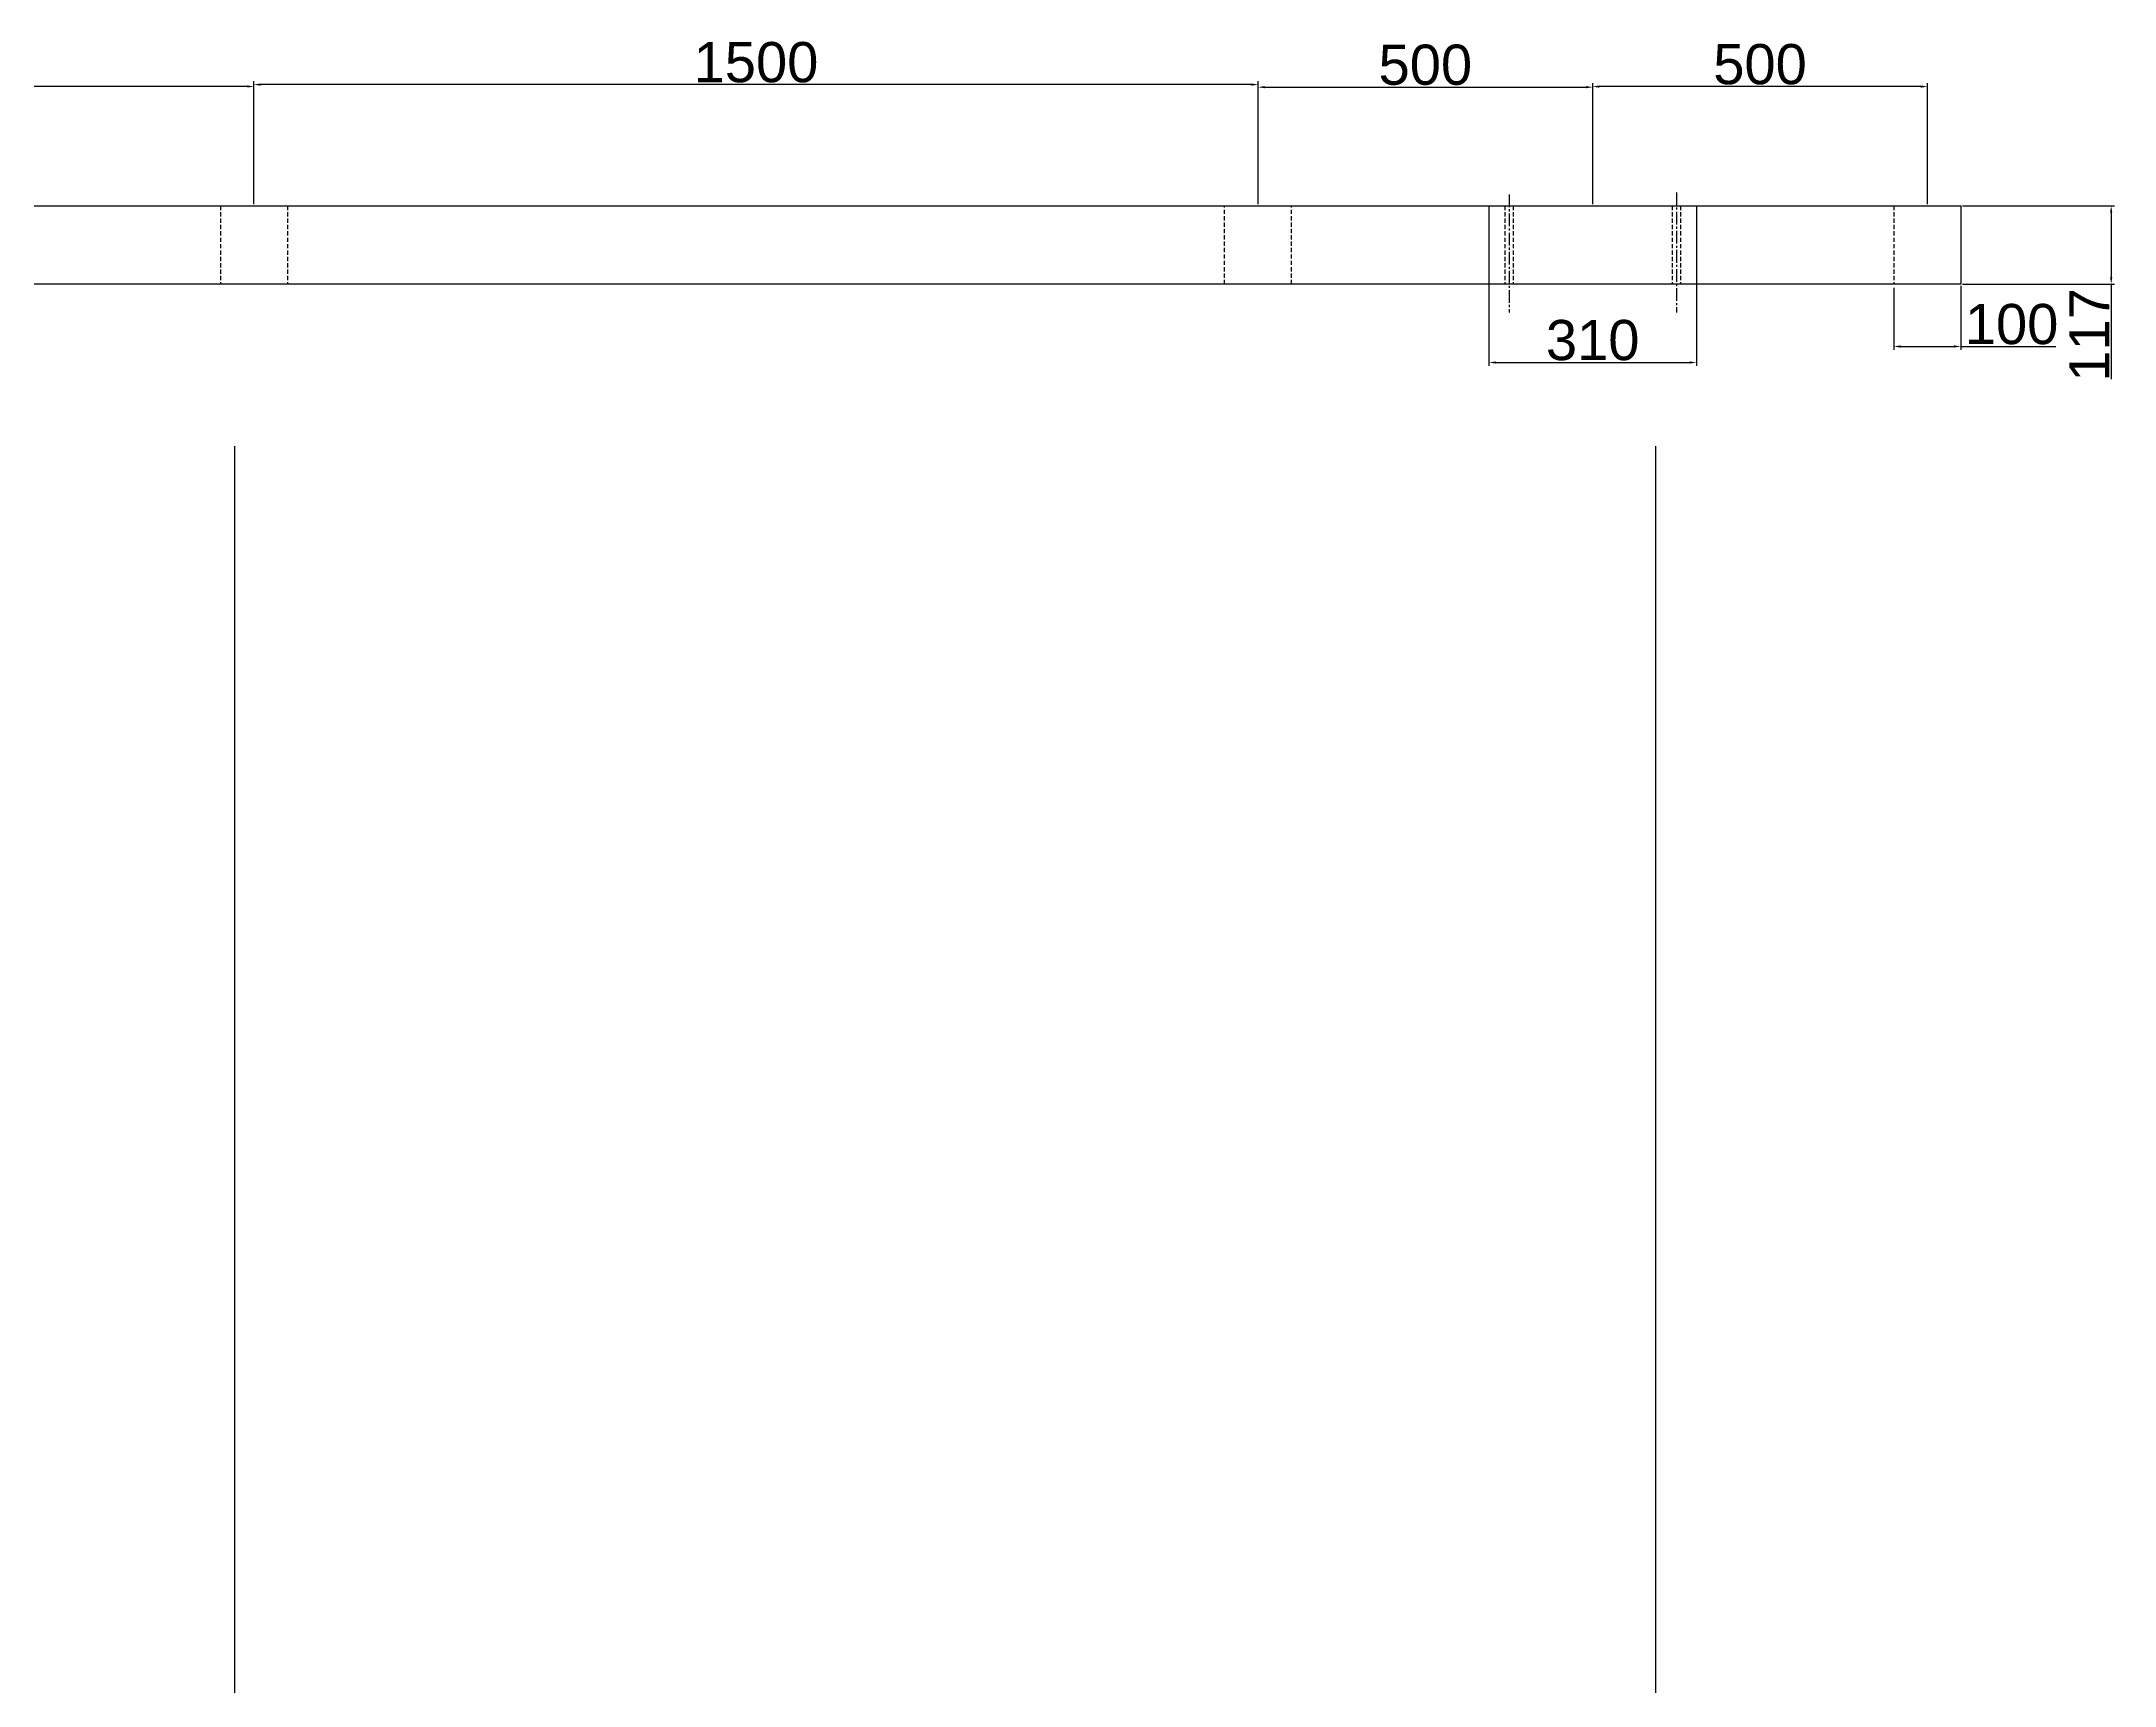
# Model space of a CAD drawing. Header units: millimetres. Extents: x -5057 to 33615, y -6628 to 11138.
# Drawn here: x 11435 to 14532, y 5534 to 7991 of the extents above; entities that cross this region are included whole.
import ezdxf

# ---------------------------------------------------------------- set-up
doc = ezdxf.new("R2010")
doc.units = ezdxf.units.MM
doc.linetypes.add('CENTER2', pattern=[28.575, 19.05, -3.175, 3.175, -3.175])
doc.linetypes.add('HIDDEN', pattern=[9.525, 6.35, -3.175])
doc.styles.get("Standard").update_dxf_attribs({"font": 'arial.ttf'})
doc.dimstyles.new('ISO-25', dxfattribs={"dimscale": 4, "dimtxt": 2.5, "dimasz": 2.5, "dimexe": 1.25, "dimexo": 0.625, "dimtad": 1, "dimtxsty": 'Standard', "dimcen": 2.5, "dimadec": 0, "dimazin": 0, "dimtfac": 1, "dimtmove": 0, "dimatfit": 3, "dimfxl": 1, "dimarcsym": 0})

# ---------------------------------------------------------------- blocks, each defined once
blk = doc.blocks.new('*D22')
at = {"color": 0, "lineweight": -2, "transparency": 16777216}
for p, q in [((14305.2, 7745.1), (14532.3, 7745.1)), ((14527.3, 7735.1), (14527.3, 7638.1)), ((14305.2, 7628.1), (14532.3, 7628.1)), ((14527.3, 7628.1), (14527.3, 7486.1))]:
    blk.add_line(p, q, dxfattribs=at)
at = {"color": 0, "transparency": 16777216}
for points in [[(14525.6, 7735.1), (14529, 7735.1), (14527.3, 7745.1)], [(14525.6, 7638.1), (14529, 7638.1), (14527.3, 7628.1)]]:
    blk.add_solid(points, dxfattribs=at)
at = {"layer": 'Defpoints', "color": 0, "transparency": 16777216}
for p in [(14302.7, 7745.1), (14302.7, 7628.1), (14527.3, 7628.1)]:
    blk.add_point(p, dxfattribs=at)
at = {"color": 0, "transparency": 16777216, "insert": (14494.7, 7552.1), "char_height": 10, "attachment_point": 5, "rotation": 90}
blk.add_mtext('{\\H6x;117}', dxfattribs=at)
blk = doc.blocks.new('*U25')
at = {"color": 0, "linetype": 'CENTER2', "transparency": 16777216}
blk.add_line((0, 142.9), (0, -33.6), dxfattribs=at)
blk = doc.blocks.new('*U26')
at = {"color": 0, "linetype": 'CENTER2', "transparency": 16777216}
blk.add_line((0, 145.7), (0, -33.6), dxfattribs=at)
blk = doc.blocks.new('*D29')
at = {"color": 0, "lineweight": -2, "transparency": 16777216}
for p, q in [((13597.7, 7742.6), (13597.7, 7505.9)), ((13907.7, 7742.6), (13907.7, 7505.9)), ((13607.7, 7510.9), (13897.7, 7510.9))]:
    blk.add_line(p, q, dxfattribs=at)
at = {"color": 0, "transparency": 16777216}
for points in [[(13607.7, 7512.6), (13607.7, 7509.3), (13597.7, 7510.9)], [(13897.7, 7512.6), (13897.7, 7509.3), (13907.7, 7510.9)]]:
    blk.add_solid(points, dxfattribs=at)
at = {"layer": 'Defpoints', "color": 0, "transparency": 16777216}
for p in [(13597.7, 7745.1), (13907.7, 7745.1), (13907.7, 7510.9)]:
    blk.add_point(p, dxfattribs=at)
at = {"color": 0, "transparency": 16777216, "insert": (13752.7, 7544.1), "char_height": 10, "attachment_point": 5}
blk.add_mtext('{\\H6x;310}', dxfattribs=at)
blk = doc.blocks.new('*D30')
at = {"color": 0, "lineweight": -2, "transparency": 16777216}
for p, q in [((14202.7, 7622.6), (14202.7, 7529.9)), ((14302.7, 7625.6), (14302.7, 7529.9)), ((14212.7, 7534.9), (14292.7, 7534.9)), ((14302.7, 7534.9), (14444.4, 7534.9))]:
    blk.add_line(p, q, dxfattribs=at)
at = {"color": 0, "transparency": 16777216}
for points in [[(14212.7, 7536.6), (14212.7, 7533.2), (14202.7, 7534.9)], [(14292.7, 7536.6), (14292.7, 7533.2), (14302.7, 7534.9)]]:
    blk.add_solid(points, dxfattribs=at)
at = {"layer": 'Defpoints', "color": 0, "transparency": 16777216}
for p in [(14202.7, 7625.1), (14302.7, 7628.1), (14302.7, 7534.9)]:
    blk.add_point(p, dxfattribs=at)
at = {"color": 0, "transparency": 16777216, "insert": (14378.5, 7568), "char_height": 10, "attachment_point": 5}
blk.add_mtext('{\\H6x;100}', dxfattribs=at)
blk = doc.blocks.new('*D31')
at = {"color": 0, "lineweight": -2, "transparency": 16777216}
for p, q in [((13752.7, 7747.6), (13752.7, 7928.2)), ((14242.7, 7923.2), (13762.7, 7923.2)), ((14252.7, 7747.6), (14252.7, 7928.2))]:
    blk.add_line(p, q, dxfattribs=at)
at = {"color": 0, "transparency": 16777216}
for points in [[(13762.7, 7924.9), (13762.7, 7921.5), (13752.7, 7923.2)], [(14242.7, 7924.9), (14242.7, 7921.5), (14252.7, 7923.2)]]:
    blk.add_solid(points, dxfattribs=at)
at = {"layer": 'Defpoints', "color": 0, "transparency": 16777216}
for p in [(13752.7, 7923.2), (13752.7, 7745.1), (14252.7, 7745.1)]:
    blk.add_point(p, dxfattribs=at)
at = {"color": 0, "transparency": 16777216, "insert": (14002.7, 7956.3), "char_height": 10, "attachment_point": 5}
blk.add_mtext('{\\H6x;500}', dxfattribs=at)
blk = doc.blocks.new('*D32')
at = {"color": 0, "lineweight": -2, "transparency": 16777216}
for p, q in [((13252.7, 7747.6), (13252.7, 7927.3)), ((13262.7, 7922.3), (13742.7, 7922.3)), ((13752.7, 7747.6), (13752.7, 7927.3))]:
    blk.add_line(p, q, dxfattribs=at)
at = {"color": 0, "transparency": 16777216}
for points in [[(13262.7, 7924), (13262.7, 7920.7), (13252.7, 7922.3)], [(13742.7, 7924), (13742.7, 7920.7), (13752.7, 7922.3)]]:
    blk.add_solid(points, dxfattribs=at)
at = {"layer": 'Defpoints', "color": 0, "transparency": 16777216}
for p in [(13752.7, 7922.3), (13252.7, 7745.1), (13752.7, 7745.1)]:
    blk.add_point(p, dxfattribs=at)
at = {"color": 0, "transparency": 16777216, "insert": (13502.7, 7955.5), "char_height": 10, "attachment_point": 5}
blk.add_mtext('{\\H6x;500}', dxfattribs=at)
blk = doc.blocks.new('*D33')
at = {"color": 0, "lineweight": -2, "transparency": 16777216}
for p, q in [((11752.7, 7747.6), (11752.7, 7931.2)), ((13252.7, 7747.6), (13252.7, 7931.2)), ((13242.7, 7926.2), (11762.7, 7926.2))]:
    blk.add_line(p, q, dxfattribs=at)
at = {"color": 0, "transparency": 16777216}
for points in [[(11762.7, 7927.9), (11762.7, 7924.5), (11752.7, 7926.2)], [(13242.7, 7927.9), (13242.7, 7924.5), (13252.7, 7926.2)]]:
    blk.add_solid(points, dxfattribs=at)
at = {"layer": 'Defpoints', "color": 0, "transparency": 16777216}
for p in [(11752.7, 7926.2), (11752.7, 7745.1), (13252.7, 7745.1)]:
    blk.add_point(p, dxfattribs=at)
at = {"color": 0, "transparency": 16777216, "insert": (12502.7, 7959.3), "char_height": 10, "attachment_point": 5}
blk.add_mtext('{\\H6x;1500}', dxfattribs=at)
blk = doc.blocks.new('*D34')
at = {"color": 0, "lineweight": -2, "transparency": 16777216}
for p, q in [((10252.7, 7747.6), (10252.7, 7928.4)), ((11742.7, 7923.4), (10262.7, 7923.4)), ((11752.7, 7747.6), (11752.7, 7928.4))]:
    blk.add_line(p, q, dxfattribs=at)
at = {"color": 0, "transparency": 16777216}
for points in [[(10262.7, 7925), (10262.7, 7921.7), (10252.7, 7923.4)], [(11742.7, 7925), (11742.7, 7921.7), (11752.7, 7923.4)]]:
    blk.add_solid(points, dxfattribs=at)
at = {"layer": 'Defpoints', "color": 0, "transparency": 16777216}
for p in [(10252.7, 7923.4), (10252.7, 7745.1), (11752.7, 7745.1)]:
    blk.add_point(p, dxfattribs=at)
at = {"color": 0, "transparency": 16777216, "insert": (11002.7, 7956.5), "char_height": 10, "attachment_point": 5}
blk.add_mtext('{\\H6x;1500}', dxfattribs=at)

msp = doc.modelspace()

# ---------------------------------------------------------------- linework, layer by layer
for p, q in [((9252.676, 7745.052), (14302.676, 7745.052)), ((10252.676, 7745.052), (11752.676, 7745.052)), ((13252.676, 7745.052), (13752.676, 7745.052)), ((13597.676, 7745.052), (13597.676, 7625.052)), ((13907.676, 7745.052), (13907.676, 7625.052)), ((14202.676, 7745.052), (14302.676, 7745.052)), ((14302.676, 7745.052), (14302.676, 7628.052)), ((14302.676, 7628.052), (9202.676, 7628.052)), ((11723.439, 7385.952), (11723.439, 2832.495)), ((13846.492, 7385.952), (13846.492, 2832.495))]:
    msp.add_line(p, q)
at = {"linetype": 'HIDDEN'}
for p, q in [((11702.676, 7745.052), (11702.676, 7628.052)), ((11802.676, 7745.052), (11802.676, 7628.052)), ((13202.676, 7628.052), (13202.676, 7745.052)), ((13302.676, 7628.052), (13302.676, 7745.052)), ((13621.675, 7745.052), (13621.675, 7628.052)), ((13633.675, 7745.052), (13633.675, 7628.052)), ((13871.677, 7745.052), (13871.677, 7628.052)), ((13877.677, 7745.052), (13883.677, 7745.052)), ((13883.677, 7745.052), (13883.677, 7628.052)), ((14202.676, 7745.052), (14202.676, 7628.052))]:
    msp.add_line(p, q, dxfattribs=at)

# ---------------------------------------------------------------- block references
at = {"linetype": 'CENTER2'}
for name, p in [('*U25', (13627.675, 7619.167)), ('*U26', (13877.677, 7619.167))]:
    msp.add_blockref(name, p, dxfattribs=at)

# ---------------------------------------------------------------- dimensions: what is measured, and where the dimension line sits
for base, p1, p2, text, picture, middle in [((11752.676, 7926.184), (13252.676, 7745.052), (11752.676, 7745.052), '{\\H6x;1500}', '*D33', (12502.676, 7959.318)), ((10252.676, 7923.366), (11752.676, 7745.052), (10252.676, 7745.052), '{\\H6x;1500}', '*D34', (11002.676, 7956.5)), ((13752.676, 7922.338), (13252.676, 7745.052), (13752.676, 7745.052), '{\\H6x;500}', '*D32', (13502.676, 7955.473)), ((13752.676, 7923.2), (14252.676, 7745.052), (13752.676, 7745.052), '{\\H6x;500}', '*D31', (14002.676, 7956.334)), ((13907.676, 7510.918), (13597.676, 7745.052), (13907.676, 7745.052), '{\\H6x;310}', '*D29', (13752.676, 7544.073)), ((14302.676, 7534.886), (14202.676, 7625.052), (14302.676, 7628.052), '{\\H6x;100}', '*D30', (14378.532, 7568.02))]:
    dim = msp.add_linear_dim(base=base, p1=p1, p2=p2, text=text, dimstyle='ISO-25')
    dim.commit()
    dim.dimension.update_dxf_attribs({"geometry": picture, "text_midpoint": middle})
dim = msp.add_linear_dim(base=(14527.314, 7628.052), p1=(14302.676, 7745.052), p2=(14302.676, 7628.052), angle=90, text='{\\H6x;117}', dimstyle='ISO-25')
dim.commit()
dim.dimension.update_dxf_attribs({"geometry": '*D22', "text_midpoint": (14494.691, 7552.093)})

doc.saveas('drawing.dxf')
